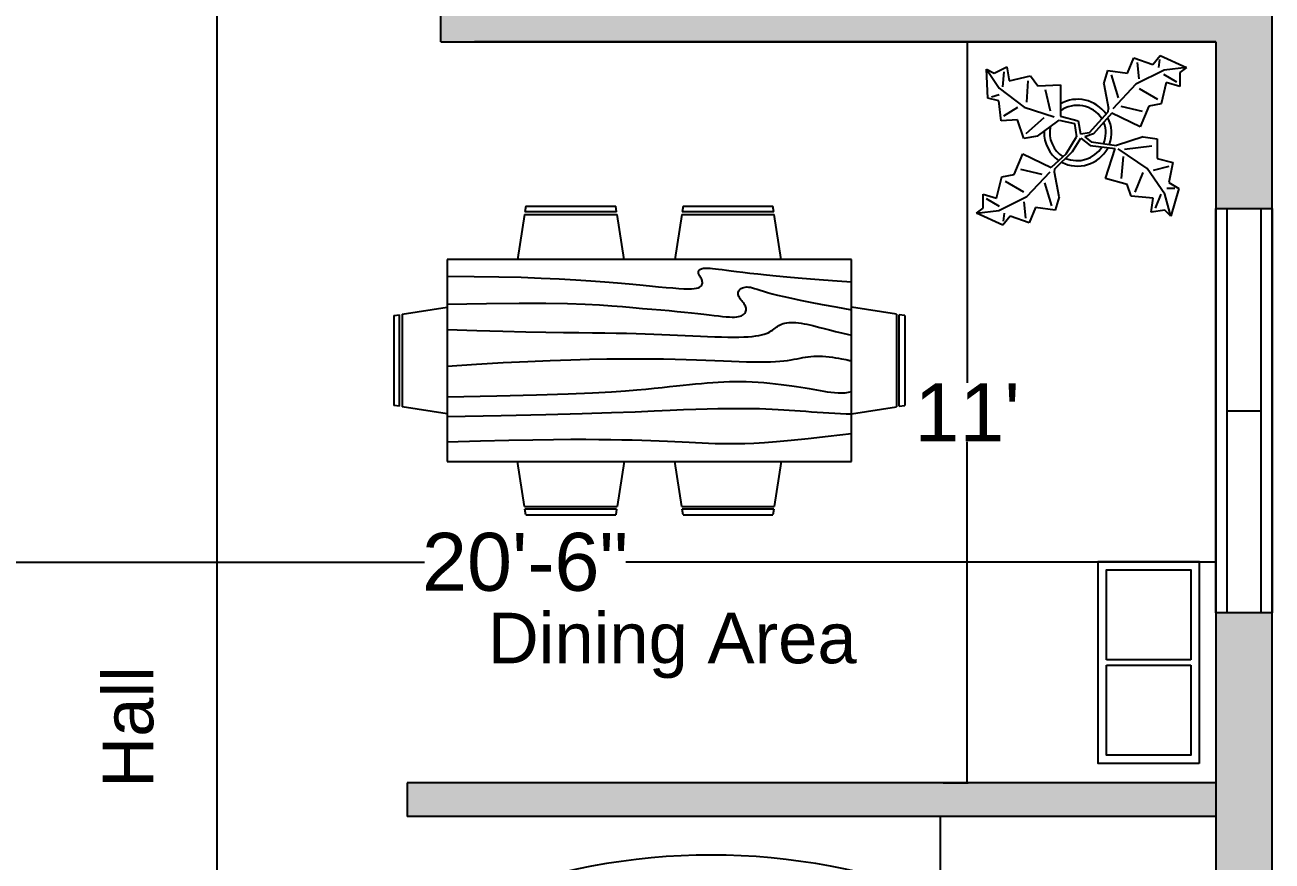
# Model space of a CAD drawing. Header units: inches. Extents: x 902 to 1873, y 899 to 1689.
# Drawn here: x 1277.3 to 1499.3, y 1260.7 to 1409.6 of the extents above; entities that cross this region are included whole.
import ezdxf

# ---------------------------------------------------------------- set-up
doc = ezdxf.new("R2010")
doc.units = ezdxf.units.IN
doc.header["$MEASUREMENT"] = 0
for name, color, linetype in [('dim', 121, 'Continuous'), ('hatchs', 252, 'Continuous'), ('text', 20, 'Continuous'), ('window', 170, 'Continuous')]:
    doc.layers.add(name, color=color, linetype=linetype)
doc.styles.get("Standard").update_dxf_attribs({"font": 'arial.ttf'})
doc.dimstyles.get("Standard").update_dxf_attribs({"dimtxt": 10.320312, "dimasz": 0.18, "dimexe": 0.18, "dimexo": 0.0625, "dimgap": 0.09, "dimtad": 0, "dimtih": 1, "dimtoh": 1, "dimdec": 4, "dimzin": 0, "dimdsep": 46, "dimlunit": 4, "dimtxsty": 'Standard', "dimcen": 0.09, "dimclre": 3, "dimclrt": 6, "dimadec": 0, "dimazin": 0, "dimtfac": 1, "dimtdec": 4, "dimtofl": 0, "dimtmove": 0, "dimatfit": 3, "dimfxl": 1, "dimtolj": 1, "dimtzin": 0, "dimarcsym": 0})

# ---------------------------------------------------------------- blocks, each defined once
blk = doc.blocks.new('windoe')
at = {"layer": 'window'}
for p, q in [((306.82, -71.4), (378.82, -71.4)), ((306.82, -81.4), (306.82, -71.4)), ((378.82, -71.4), (378.82, -81.4)), ((306.82, -73.4), (378.82, -73.4)), ((342.82, -73.4), (342.82, -79.4)), ((378.82, -79.4), (306.82, -79.4)), ((378.82, -81.4), (306.82, -81.4))]:
    blk.add_line(p, q, dxfattribs=at)
blk = doc.blocks.new('Sofa - Roundback 7 ft.')
at = {"linetype": 'Continuous'}
for p, q in [((-12.00002, -32.4421), (-12.00003, -6.5971)), ((11.99997, -32.4421), (11.99998, -6.5971)), ((-36.000027, -34), (-36.000027, -11.4696)), ((35.99998, -34), (35.99998, -11.4696)), ((-35.999844, -13.3819), (35.9998, -13.3819)), ((-36.000027, -32.4421), (35.99998, -32.4421))]:
    blk.add_line(p, q, dxfattribs=at)
for points in [[(-36.000027, -34), (-42.000027, -34), (-42.000027, -8)], [(41.99998, -8), (41.99998, -34), (35.99998, -34)]]:
    blk.add_lwpolyline(points, dxfattribs=at)
for centre, radius, start, end in [((0, -114.25), 114.25, 68.43141, 111.5686), ((-0.00001, -127.1968), 121.1968, 72.72033, 107.2797)]:
    blk.add_arc(centre, radius, start, end, dxfattribs=at)
blk = doc.blocks.new('Dining Set - 36 x 72 in.')
at = {"linetype": 'Continuous'}
for p, q in [((-22, 27.5), (-22.1562, 26.50042)), ((-22, 27.5), (-6, 27.5)), ((-5.8437, 26.49966), (-6, 27.5)), ((6, 27.5), (5.8438, 26.50042)), ((6, 27.5), (22, 27.5)), ((22.1563, 26.49966), (22, 27.5)), ((-22.2343, 26.00059), (-23.4847, 17.99762)), ((-22.2304, 26), (-5.7608, 26)), ((-5.8416, 26.5), (-22.1534, 26.5)), ((-4.5152, 17.99762), (-5.7655, 25.99926)), ((5.7657, 26.00059), (4.5153, 17.99762)), ((5.7696, 26), (22.2392, 26)), ((22.1584, 26.5), (5.8466, 26.5)), ((23.4848, 17.99762), (22.2345, 25.99926)), ((36, 18), (-36, 18)), ((-36, 18), (-36, -18)), ((36, -18), (36, 18)), ((-44.0006, 8.23428), (-35.9976, 9.48474)), ((44.0006, 8.23428), (35.9976, 9.48474)), ((-45.5, 8), (-44.5004, 8.15617)), ((-45.5, 8), (-45.5, -8)), ((-44.5, -8.15843), (-44.5, 8.15338)), ((-44, 8.23041), (-44, -8.23915)), ((44, 8.23041), (44, -8.23915)), ((44.5, -8.15843), (44.5, 8.15338)), ((45.5, 8), (44.5005, 8.15617)), ((45.5, 8), (45.5, -8)), ((-44.4997, -8.15631), (-45.5, -8)), ((-35.9976, -9.48476), (-43.9993, -8.2345)), ((35.9976, -9.48476), (43.9993, -8.2345)), ((44.4997, -8.15631), (45.5, -8)), ((-36, -18), (36, -18)), ((-22.2343, -26.0006), (-23.4847, -17.99762)), ((-4.5152, -17.99762), (-5.7655, -25.99928)), ((5.7657, -26.0006), (4.5153, -17.99762)), ((23.4848, -17.99762), (22.2345, -25.99928)), ((-22.2304, -26), (-5.7608, -26)), ((-22, -27.5), (-22.1562, -26.50044)), ((-5.8416, -26.5), (-22.1534, -26.5)), ((-5.8437, -26.49967), (-6, -27.5)), ((5.7696, -26), (22.2392, -26)), ((6, -27.5), (5.8438, -26.50044)), ((22.1584, -26.5), (5.8466, -26.5)), ((22.1563, -26.49967), (22, -27.5)), ((-22, -27.5), (-6, -27.5)), ((6, -27.5), (22, -27.5))]:
    blk.add_line(p, q, dxfattribs=at)
for points in [[(-36, 15), (-31.1772, 14.97754), (-26.8079, 14.91406), (-22.8538, 14.81543), (-19.276, 14.6875), (-16.0362, 14.53613), (-13.0957, 14.36718), (-10.4159, 14.18652), (-7.9583, 14), (-5.6904, 13.81315), (-3.6035, 13.63021), (-1.6954, 13.45508), (0.0365, 13.29166), (1.5945, 13.14388), (2.9811, 13.01562), (4.1988, 12.9108), (5.25, 12.83333), (6.1393, 12.78613), (6.8802, 12.76823), (7.4883, 12.77767), (7.9792, 12.8125), (8.3685, 12.87077), (8.6719, 12.95052), (8.9049, 13.0498), (9.0833, 13.16666), (9.2205, 13.29899), (9.3216, 13.44401), (9.3895, 13.59879), (9.4271, 13.76041), (9.4373, 13.92594), (9.4232, 14.09245), (9.3875, 14.257), (9.3333, 14.41666), (9.2638, 14.56917), (9.1836, 14.71484), (9.0975, 14.85465), (9.0104, 14.98958), (8.9272, 15.1206), (8.8529, 15.2487), (8.7922, 15.37483), (8.75, 15.5), (8.7305, 15.62467), (8.7344, 15.74739), (8.7617, 15.86621), (8.8125, 15.97916), (8.8867, 16.08431), (8.9844, 16.17968), (9.1055, 16.26334), (9.25, 16.33333), (9.4189, 16.38802), (9.6172, 16.42708), (9.8506, 16.45052), (10.125, 16.45833), (10.4463, 16.45052), (10.8203, 16.42708), (11.2529, 16.38802), (11.75, 16.33333), (12.3184, 16.26318), (12.9694, 16.17838), (13.7151, 16.07991), (14.5677, 15.96875), (15.5395, 15.84586), (16.6426, 15.71224), (17.8893, 15.56884), (19.2917, 15.41666), (20.859, 15.25667), (22.5879, 15.08984), (24.4721, 14.91715), (26.5052, 14.73958), (28.6809, 14.5581), (30.9929, 14.3737), (33.4347, 14.18733), (36, 14)], [(-36, 10), (-28.9766, 10.14274), (-23.1725, 10.20442), (-18.4241, 10.19775), (-14.5677, 10.13541), (-11.4399, 10.03011), (-8.877, 9.89453), (-6.7154, 9.74137), (-4.7917, 9.58333), (-2.9698, 9.43082), (-1.2246, 9.28515), (0.4415, 9.14534), (2.026, 9.01041), (3.5266, 8.87939), (4.9408, 8.7513), (6.266, 8.62516), (7.5, 8.5), (8.6411, 8.37549), (9.6914, 8.2539), (10.6538, 8.13818), (11.5312, 8.03125), (12.3267, 7.93603), (13.043, 7.85547), (13.6831, 7.79248), (14.25, 7.75), (14.7471, 7.7303), (15.1797, 7.73307), (15.5537, 7.75732), (15.875, 7.80208), (16.1494, 7.86637), (16.3828, 7.94922), (16.5811, 8.04964), (16.75, 8.16666), (16.8944, 8.29915), (17.0143, 8.44531), (17.1089, 8.60319), (17.1771, 8.77083), (17.218, 8.94629), (17.2305, 9.1276), (17.2137, 9.31282), (17.1667, 9.5), (17.0895, 9.6875), (16.987, 9.875), (16.8649, 10.0625), (16.7292, 10.25), (16.5856, 10.4375), (16.4401, 10.625), (16.2985, 10.8125), (16.1667, 11), (16.05, 11.18733), (15.9518, 11.3737), (15.8752, 11.5581), (15.8229, 11.73958), (15.798, 11.91715), (15.8034, 12.08984), (15.842, 12.25667), (15.9167, 12.41666), (16.0295, 12.56836), (16.1784, 12.70833), (16.3605, 12.83268), (16.5729, 12.9375), (16.8127, 13.01888), (17.0768, 13.07291), (17.3625, 13.0957), (17.6667, 13.08333), (17.9894, 13.03312), (18.3418, 12.94726), (18.7382, 12.82918), (19.1927, 12.68229), (19.7195, 12.51001), (20.3327, 12.31575), (21.0465, 12.10294), (21.875, 11.875), (22.8357, 11.63354), (23.959, 11.37304), (25.2786, 11.08618), (26.8282, 10.76562), (28.6414, 10.40405), (30.752, 9.99414), (33.1936, 9.52856), (36, 9)], [(-36, 5.5), (-30.7157, 5.3348), (-26.069, 5.20963), (-21.9946, 5.11767), (-18.4271, 5.05208), (-15.3009, 5.00602), (-12.5508, 4.97265), (-10.1112, 4.94515), (-7.9167, 4.91666), (-5.909, 4.88167), (-4.0586, 4.83984), (-2.3429, 4.79215), (-0.7396, 4.73958), (0.7739, 4.6831), (2.22, 4.6237), (3.6213, 4.56233), (5, 4.5), (6.373, 4.43782), (7.7344, 4.3776), (9.0723, 4.32129), (10.375, 4.27083), (11.6309, 4.22819), (12.8281, 4.19531), (13.9551, 4.17415), (15, 4.16666), (15.954, 4.17448), (16.819, 4.19791), (17.6001, 4.23698), (18.3021, 4.29166), (18.9299, 4.36198), (19.4883, 4.44791), (19.9823, 4.54948), (20.4167, 4.66666), (20.7969, 4.79899), (21.1302, 4.94401), (21.4245, 5.09879), (21.6875, 5.26041), (21.9271, 5.42594), (22.1511, 5.59245), (22.3672, 5.757), (22.5834, 5.91666), (22.8065, 6.06868), (23.0404, 6.21093), (23.2879, 6.34147), (23.5521, 6.45833), (23.8358, 6.55957), (24.142, 6.64323), (24.4735, 6.70735), (24.8334, 6.75), (25.2235, 6.76969), (25.642, 6.76692), (26.0858, 6.74267), (26.5521, 6.69791), (27.0379, 6.63362), (27.5404, 6.55078), (28.0565, 6.45036), (28.5834, 6.33333), (29.1242, 6.19987), (29.7071, 6.04687), (30.3661, 5.87044), (31.1354, 5.66666), (32.0493, 5.43164), (33.142, 5.16146), (34.4475, 4.85221), (36, 4.5)], [(-36, -1), (-30.7915, -0.6591), (-26.0195, -0.38216), (-21.6519, -0.16284), (-17.6563, 0.00521), (-14.0005, 0.12833), (-10.6523, 0.21289), (-7.5796, 0.26522), (-4.75, 0.29166), (-2.134, 0.29793), (0.2878, 0.28711), (2.5317, 0.26163), (4.6146, 0.22396), (6.5529, 0.17651), (8.3633, 0.12174), (10.0623, 0.06209), (11.6667, 0), (13.1899, -0.06201), (14.6341, -0.1211), (15.9982, -0.17432), (17.2813, -0.21875), (18.4823, -0.25147), (19.6003, -0.26953), (20.6343, -0.27002), (21.5834, -0.25), (22.4481, -0.20768), (23.2357, -0.14584), (23.9549, -0.06836), (24.6146, 0.02083), (25.2235, 0.11784), (25.7904, 0.21875), (26.3241, 0.31966), (26.8334, 0.41666), (27.3265, 0.50618), (27.8099, 0.58593), (28.2894, 0.65397), (28.7709, 0.70833), (29.2601, 0.74707), (29.763, 0.76823), (30.2855, 0.76985), (30.8334, 0.75), (31.4088, 0.70784), (31.9994, 0.64713), (32.589, 0.57275), (33.1615, 0.48958), (33.7008, 0.4025), (34.1908, 0.3164), (34.6153, 0.23616), (34.9584, 0.16666), (35.2099, 0.11165), (35.3848, 0.07031), (35.504, 0.04069), (35.5886, 0.02083), (35.6594, 0.00879), (35.7377, 0.0026), (35.8442, 0.00032), (36, 0)], [(-36, -6.5), (-27.1843, -6.31267), (-20.084, -6.1263), (-14.469, -5.9419), (-10.1094, -5.76042), (-6.7752, -5.58285), (-4.2363, -5.41016), (-2.2629, -5.24333), (-0.625, -5.08334), (0.8708, -4.93099), (2.2715, -4.78646), (3.5872, -4.64974), (4.8281, -4.52084), (6.0046, -4.39974), (7.127, -4.28646), (8.2053, -4.18099), (9.25, -4.08334), (10.2705, -3.99382), (11.2734, -3.91407), (12.2647, -3.84603), (13.25, -3.79167), (14.2354, -3.75293), (15.2266, -3.73177), (16.2295, -3.73015), (17.25, -3.75), (18.2912, -3.79248), (19.3451, -3.85547), (20.4009, -3.93604), (21.4479, -4.03125), (22.4754, -4.13819), (23.4727, -4.25391), (24.4289, -4.37549), (25.3334, -4.5), (26.1785, -4.62492), (26.9694, -4.74935), (27.7145, -4.87281), (28.4219, -4.99479), (29.1, -5.11483), (29.7572, -5.23242), (30.4016, -5.34709), (31.0417, -5.45834), (31.6837, -5.56437), (32.3262, -5.65821), (32.9658, -5.73153), (33.599, -5.77604), (34.2224, -5.78345), (34.8327, -5.74545), (35.4264, -5.65373), (36, -5.5)], [(-36, -10), (-26.4022, -9.81299), (-18.4675, -9.62891), (-11.9839, -9.45069), (-6.7396, -9.28125), (-2.5226, -9.12354), (0.8789, -8.98047), (3.6769, -8.85498), (6.0833, -8.75), (8.2767, -8.66765), (10.3021, -8.60677), (12.1712, -8.56543), (13.8958, -8.54167), (15.4876, -8.53353), (16.9583, -8.53907), (18.3197, -8.55632), (19.5834, -8.58334), (20.7616, -8.61841), (21.8685, -8.66081), (22.9188, -8.71004), (23.9271, -8.76563), (24.9081, -8.82707), (25.8763, -8.89388), (26.8465, -8.96558), (27.8334, -9.04167), (28.8474, -9.12118), (29.8828, -9.20117), (30.93, -9.27824), (31.9792, -9.34896), (33.0205, -9.40991), (34.0443, -9.45768), (35.0407, -9.48885), (36, -9.5)], [(-36, -14.5), (-30.0881, -14.33513), (-25.0332, -14.21224), (-20.7312, -14.12647), (-17.0781, -14.07292), (-13.97, -14.04671), (-11.3027, -14.04297), (-8.9724, -14.05681), (-6.875, -14.08334), (-4.9224, -14.11833), (-3.0905, -14.16016), (-1.3709, -14.20785), (0.2448, -14.26042), (1.7647, -14.3169), (3.1973, -14.3763), (4.5507, -14.43767), (5.8333, -14.5), (7.0554, -14.5621), (8.235, -14.62175), (9.3922, -14.67652), (10.5469, -14.72396), (11.7192, -14.76164), (12.929, -14.78711), (14.1965, -14.79794), (15.5417, -14.79167), (16.9933, -14.76424), (18.6152, -14.70508), (20.4804, -14.60197), (22.6615, -14.44271), (25.2312, -14.21509), (28.2624, -13.9069), (31.8277, -13.50594), (36, -13)]]:
    blk.add_lwpolyline(points, dxfattribs=at)
blk = doc.blocks.new('Plant - Rubber or Philodendron')
at = {"linetype": 'Continuous'}
for p, q in [((8.8871, 10.7908), (9.9809, 13.4933)), ((9.9809, 13.4933), (13.3837, 12.301)), ((13.3837, 12.301), (14.68, 13.9039)), ((14.68, 13.9039), (19.3848, 11.8146)), ((-16.2005, 11.4774), (-13.9899, 8.1064)), ((-16.2005, 11.4774), (-14.8639, 10.7964)), ((-16.0159, 6.3329), (-16.2005, 11.4774)), ((-14.8639, 10.7964), (-12.6195, 11.8975)), ((-12.6195, 11.8975), (-12.1909, 9.4345)), ((4.6914, 8.8812), (5.3859, 11.2828)), ((5.3859, 11.2828), (8.8871, 10.7908)), ((15.3859, 11.3055), (10.3916, 8.7942)), ((10.5828, 12.6946), (10.8893, 9.7953)), ((14.5816, 13.2037), (14.3848, 11.8033)), ((19.3848, 11.8146), (15.3859, 11.3055)), ((19.3848, 11.8146), (18.1868, 10.9119)), ((-13.3174, 8.325), (-13.0735, 11.0065)), ((-12.1909, 9.4345), (-8.3829, 10.3)), ((-8.8369, 9.409), (-9.0894, 5.6095)), ((-8.3829, 10.3), (-7.0549, 8.501)), ((5.9878, 10.4842), (7.1971, 6.3869)), ((15.7909, 9.1065), (14.8995, 5.3044)), ((15.2875, 10.6053), (17.5907, 9.2105)), ((18.1925, 8.4119), (15.7909, 9.1065)), ((18.1868, 10.9119), (18.1925, 8.4119)), ((-15.3434, 6.5514), (-13.9984, 6.9884)), ((-13.9899, 8.1064), (-9.5434, 4.7185)), ((-7.0549, 8.501), (-3.0284, 8.6941)), ((-4.8529, 4.012), (-5.7184, 7.82)), ((-3.0284, 8.6941), (-3.0709, 3.1041)), ((4.6914, 8.8812), (5.5014, 4.4831)), ((10.3916, 8.7942), (6.2847, 4.4028)), ((14.2977, 6.1031), (10.9934, 7.9956)), ((-14.0069, 5.8704), (-16.0159, 6.3329)), ((-13.5868, 2.2894), (-14.0069, 5.8704)), ((-13.1329, 3.1804), (-10.6614, 4.727)), ((-9.5434, 4.7185), (-4.1917, 2.9888)), ((5.4346, 3.9146), (5.5014, 4.4831)), ((7.7005, 4.8881), (11.5025, 3.9967)), ((12.7005, 4.8994), (11.1089, 1.1958)), ((14.8995, 5.3044), (12.7005, 4.8994)), ((-10.6784, 2.491), (-13.5868, 2.2894)), ((-9.5858, -0.8715), (-10.6784, 2.491)), ((-9.1318, 0.0195), (-5.9793, 2.9025)), ((-3.5248, 2.2131), (-3.3011, 2.4355)), ((-3.3011, 2.4355), (-0.5306, 1.7947)), ((-3.0709, 3.1041), (0.0797, 2.3163)), ((0.0797, 2.3163), (0.4866, -0.031)), ((2.1141, 0.2298), (5.4346, 3.9146)), ((6.1032, 3.6844), (2.8262, -0.031)), ((11.1089, 1.1958), (6.1032, 3.6844)), ((-7.1228, -0.443), (-3.5248, 2.2131)), ((-0.5306, 1.7947), (-0.2255, -0.5527)), ((-0.5306, 1.7947), (-0.5306, 1.7947)), ((0.4866, -0.031), (2.1141, 0.2298)), ((-7.1228, -0.443), (-9.5858, -0.8715)), ((-2.019, -3.6148), (-0.2255, -0.5527)), ((-0.9375, -3.1608), (0.5883, -0.8135)), ((0.5883, -0.8135), (2.2447, -2.0916)), ((2.8262, -0.031), (1.3003, -0.5527)), ((1.3003, -0.5527), (2.4193, -1.4655)), ((2.2447, -2.0916), (6.7108, -2.6626)), ((2.4193, -1.4655), (6.895, -2.1175)), ((11.6605, -0.5413), (6.895, -2.1175)), ((8.3544, -2.7453), (13.1973, -2.1704)), ((11.6605, -0.5413), (14.1354, -0.8948)), ((14.1354, -0.8948), (14.1354, -4.4304)), ((-11.3237, -7.2629), (-9.7321, -3.5593)), ((-9.7321, -3.5593), (-4.7264, -6.0479)), ((-2.019, -3.6148), (-4.7264, -6.0479)), ((-4.0579, -6.2781), (-0.9375, -3.1608)), ((4.943, -7.9659), (6.7108, -2.6626)), ((12.3677, -6.1981), (7.219, -2.6772)), ((8.125, -4.0768), (7.7715, -7.9659)), ((14.1354, -4.4304), (16.9638, -5.1375)), ((-6.3237, -7.2516), (-10.1257, -6.3602)), ((-4.1246, -6.8466), (-4.0579, -6.2781)), ((15.5496, -10.7943), (12.3677, -6.1981)), ((16.2567, -5.8446), (13.4283, -6.5517)), ((16.9638, -5.1375), (16.2567, -8.673)), ((-14.4141, -11.4699), (-13.5228, -7.6679)), ((-13.5228, -7.6679), (-11.3237, -7.2629)), ((-12.921, -8.4665), (-9.6166, -10.359)), ((-9.0148, -11.1577), (-4.9047, -6.8122)), ((-4.611, -12.8477), (-5.8203, -8.7504)), ((-3.3146, -11.2447), (-4.1246, -6.8466)), ((8.8321, -9.0266), (4.943, -7.9659)), ((10.2463, -10.4408), (11.6605, -6.9053)), ((16.2567, -8.673), (18.0245, -9.7337)), ((-16.8157, -10.7754), (-14.4141, -11.4699)), ((-16.8101, -13.2754), (-16.8157, -10.7754)), ((9.5392, -11.1479), (8.8321, -9.0266)), ((14.8425, -10.7943), (13.7819, -13.2692)), ((16.6103, -14.6834), (15.5496, -10.7943)), ((17.3174, -9.7337), (15.9032, -9.7337)), ((18.0245, -9.7337), (16.6103, -14.6834)), ((-18.008, -14.1781), (-16.8101, -13.2754)), ((-13.9107, -12.9688), (-16.2139, -11.574)), ((-14.0091, -13.669), (-9.0148, -11.1577)), ((-9.206, -15.0581), (-9.5126, -12.1588)), ((-7.5103, -13.1543), (-8.6042, -15.8568)), ((-4.0092, -13.6463), (-7.5103, -13.1543)), ((-3.3146, -11.2447), (-4.0092, -13.6463)), ((13.4283, -11.5015), (9.5392, -11.1479)), ((13.0748, -13.9763), (13.4283, -11.5015)), ((-18.008, -14.1781), (-14.0091, -13.669)), ((-13.3032, -16.2674), (-18.008, -14.1781)), ((-12.0069, -14.6645), (-13.3032, -16.2674)), ((-13.2048, -15.5672), (-13.008, -14.1668)), ((-8.6042, -15.8568), (-12.0069, -14.6645)), ((15.5496, -13.6228), (13.0748, -13.9763)), ((16.6103, -14.6834), (15.5496, -13.6228))]:
    blk.add_line(p, q, dxfattribs=at)
for centre, radius, start, end in [((0, 0), 6.1275, 34.37569, 120.1028), ((-0.0601, -0.2075), 5.2461, 33.82192, 124.9414), ((-0.098, 0.1364), 6.1288, 341.2017, 26.09184), ((0.0308, 0.1664), 6, 178.6147, 235.1169), ((0.0308, 0.1664), 5, 168.1647, 238.6725), ((-0.2664, 0.1682), 5.2775, 338.4094, 20.03007), ((-0.0234, 0.3825), 6.1492, 242.5812, 331.2714), ((-0.1102, 0.4886), 5.2883, 247.3711, 327.472)]:
    blk.add_arc(centre, radius, start, end, dxfattribs=at)
blk = doc.blocks.new('Wall Cabinet - 18 x 36 in front')
for p, q in [((17.5, -1.5), (17.5, -16.5)), ((18.5, -16.5), (18.5, -1.5))]:
    blk.add_line(p, q)
blk.add_lwpolyline([(0, -18), (0, 0), (36, 0), (36, -18)], close=True)
for points in [[(17.5, -16.5), (1.5, -16.5), (1.5, -1.5), (17.5, -1.5)], [(18.5, -1.5), (34.5, -1.5), (34.5, -16.5), (18.5, -16.5)]]:
    blk.add_lwpolyline(points)
blk = doc.blocks.new('*D43')
at = {"layer": 'Defpoints', "color": 0, "transparency": 16777216}
for p in [(1243.31, 1351.58), (1489.31, 1351.58), (1489.31, 1313.91)]:
    blk.add_point(p, dxfattribs=at)
at = {"layer": 'hatchs', "color": 3, "lineweight": -2, "transparency": 16777216}
for p, q in [((1243.31, 1351.52), (1243.31, 1313.73)), ((1489.31, 1351.52), (1489.31, 1313.73))]:
    blk.add_line(p, q, dxfattribs=at)
at = {"layer": 'hatchs', "color": 0, "lineweight": -2, "transparency": 16777216}
for p, q in [((1243.49, 1313.91), (1348.41, 1313.91)), ((1489.13, 1313.91), (1384.22, 1313.91))]:
    blk.add_line(p, q, dxfattribs=at)
at = {"layer": 'hatchs', "color": 0, "transparency": 16777216}
for points in [[(1243.49, 1313.94), (1243.49, 1313.88), (1243.31, 1313.91)], [(1489.13, 1313.94), (1489.13, 1313.88), (1489.31, 1313.91)]]:
    blk.add_solid(points, dxfattribs=at)
at = {"layer": 'hatchs', "color": 6, "transparency": 16777216, "insert": (1366.31, 1313.91), "char_height": 10.32, "attachment_point": 5}
blk.add_mtext('\\A1;20\'-6"', dxfattribs=at)
blk = doc.blocks.new('*D49')
at = {"layer": 'Defpoints', "color": 0, "transparency": 16777216}
for p in [(1351.31, 1472.61), (1311.43, 998.61), (1351.31, 998.61)]:
    blk.add_point(p, dxfattribs=at)
at = {"layer": 'hatchs', "color": 3, "lineweight": -2, "transparency": 16777216}
for p, q in [((1351.25, 1472.61), (1311.25, 1472.61)), ((1351.25, 998.61), (1311.25, 998.61))]:
    blk.add_line(p, q, dxfattribs=at)
at = {"layer": 'hatchs', "color": 0, "lineweight": -2, "transparency": 16777216}
for p, q in [((1311.43, 1472.43), (1311.43, 1240.98)), ((1311.43, 998.79), (1311.43, 1230.25))]:
    blk.add_line(p, q, dxfattribs=at)
at = {"layer": 'hatchs', "color": 0, "transparency": 16777216}
for points in [[(1311.4, 1472.43), (1311.46, 1472.43), (1311.43, 1472.61)], [(1311.4, 998.79), (1311.46, 998.79), (1311.43, 998.61)]]:
    blk.add_solid(points, dxfattribs=at)
at = {"layer": 'hatchs', "color": 6, "transparency": 16777216, "insert": (1311.43, 1235.61), "char_height": 10.32, "attachment_point": 5}
blk.add_mtext('\\A1;39\'-6"', dxfattribs=at)
blk = doc.blocks.new('*D57')
at = {"layer": 'Defpoints', "color": 0, "transparency": 16777216}
for p in [(1440.72, 1406.61), (1440.72, 1274.61), (1445.02, 1274.61)]:
    blk.add_point(p, dxfattribs=at)
at = {"layer": 'hatchs', "color": 3, "lineweight": -2, "transparency": 16777216}
for p, q in [((1440.78, 1406.61), (1445.2, 1406.61)), ((1440.78, 1274.61), (1445.2, 1274.61))]:
    blk.add_line(p, q, dxfattribs=at)
at = {"layer": 'hatchs', "color": 0, "lineweight": -2, "transparency": 16777216}
for p, q in [((1445.02, 1406.43), (1445.02, 1345.88)), ((1445.02, 1274.79), (1445.02, 1335.34))]:
    blk.add_line(p, q, dxfattribs=at)
at = {"layer": 'hatchs', "color": 0, "transparency": 16777216}
for points in [[(1444.99, 1406.43), (1445.05, 1406.43), (1445.02, 1406.61)], [(1444.99, 1274.79), (1445.05, 1274.79), (1445.02, 1274.61)]]:
    blk.add_solid(points, dxfattribs=at)
at = {"layer": 'hatchs', "color": 6, "transparency": 16777216, "insert": (1445.02, 1340.61), "char_height": 10.32, "attachment_point": 5}
blk.add_mtext("\\A1;11'", dxfattribs=at)
blk = doc.blocks.new('*D62')
at = {"layer": 'Defpoints', "color": 0, "transparency": 16777216}
for p in [(1441.84, 1268.61), (1440.24, 1088.61), (1441.84, 1088.61)]:
    blk.add_point(p, dxfattribs=at)
at = {"layer": 'hatchs', "color": 3, "lineweight": -2, "transparency": 16777216}
for p, q in [((1441.78, 1268.61), (1440.06, 1268.61)), ((1441.78, 1088.61), (1440.06, 1088.61))]:
    blk.add_line(p, q, dxfattribs=at)
at = {"layer": 'hatchs', "color": 0, "lineweight": -2, "transparency": 16777216}
for p, q in [((1440.24, 1268.43), (1440.24, 1183.97)), ((1440.24, 1088.79), (1440.24, 1173.25))]:
    blk.add_line(p, q, dxfattribs=at)
at = {"layer": 'hatchs', "color": 0, "transparency": 16777216}
for points in [[(1440.21, 1268.43), (1440.27, 1268.43), (1440.24, 1268.61)], [(1440.21, 1088.79), (1440.27, 1088.79), (1440.24, 1088.61)]]:
    blk.add_solid(points, dxfattribs=at)
at = {"layer": 'hatchs', "color": 6, "transparency": 16777216, "insert": (1440.24, 1178.61), "char_height": 10.32, "attachment_point": 5}
blk.add_mtext("\\A1;15'", dxfattribs=at)

msp = doc.modelspace()

# ---------------------------------------------------------------- hatches: boundary and pattern name
at = {"layer": 'hatchs'}
h = msp.add_hatch(color=256, dxfattribs=at)
h.dxf.hatch_style = 1
h.paths.add_polyline_path([(1277.25671, 1608.6124), (1083.31325, 1608.6124), (1083.31325, 1506.21971), (1093.31325, 1506.21971), (1093.31325, 1544.6124), (1120.37534, 1544.6124), (1120.37534, 1550.6124), (1093.31325, 1550.6124), (1093.31325, 1598.6124), (1237.31325, 1598.6124), (1237.31325, 1550.6124), (1232.41289, 1550.6124), (1232.41289, 1544.6124), (1237.31325, 1544.6124), (1237.31325, 1442.98763), (1243.31325, 1442.98763), (1243.31325, 1472.6124), (1249.4275, 1472.6124), (1249.4275, 1478.6124), (1243.31325, 1478.6124), (1243.31325, 1598.6124), (1277.25671, 1598.6124)])
h.paths.add_polyline_path([(1499.31325, 1608.6124), (1313.25671, 1608.6124), (1313.25671, 1606.6124), (1313.25671, 1600.6124), (1313.25671, 1598.6124), (1351.31325, 1598.6124), (1351.31325, 1544.6124), (1351.31403, 1478.6124), (1285.4275, 1478.6124), (1285.4275, 1472.6124), (1351.3141, 1472.6124), (1351.31432, 1453.87753), (1357.31325, 1453.87753), (1357.31325, 1544.6124), (1362.06097, 1544.6124), (1362.06097, 1550.6124), (1357.31325, 1550.6124), (1357.31325, 1598.6124), (1489.31325, 1598.6124), (1489.31325, 1550.6124), (1475.38408, 1550.6124), (1475.38408, 1544.6124), (1489.31325, 1544.6124), (1489.31325, 1514.40776), (1499.31325, 1514.40776), (1499.31325, 1544.6124)])
h.paths.add_polyline_path([(1499.31325, 1442.40776), (1489.31325, 1442.40776), (1489.31325, 1412.6124), (1357.31325, 1412.6124), (1357.31325, 1417.87753), (1351.31325, 1417.87753), (1351.31325, 1406.6124), (1489.31325, 1406.6124), (1489.31325, 1376.8998), (1499.31325, 1376.8998)])
h.paths.add_polyline_path([(1243.31325, 1400.6124), (1243.31325, 1406.98763), (1237.31325, 1406.98763), (1237.31325, 1400.6124), (1093.31325, 1400.6124), (1093.31325, 1434.21971), (1083.31325, 1434.21971), (1083.31325, 1367.55417), (1093.31325, 1367.55417), (1093.31325, 1394.6124), (1237.31325, 1394.6124), (1237.31325, 1305.5458), (1243.31325, 1305.5458)])
h.paths.add_polyline_path([(1093.31325, 1295.55417), (1083.31325, 1295.55417), (1083.31325, 1228.85144), (1085.31325, 1228.85144), (1091.31325, 1228.85144), (1093.31325, 1228.85144), (1093.31325, 1256.6124), (1194.31325, 1256.6124), (1194.31325, 1160.6124), (1191.95743, 1160.6124), (1191.95743, 1154.6124), (1209.96413, 1154.6124), (1209.96413, 1160.6124), (1200.31325, 1160.6124), (1200.31325, 1256.6124), (1243.31325, 1256.6124), (1243.31325, 1269.5458), (1237.31325, 1269.5458), (1237.31325, 1262.6124), (1093.31325, 1262.6124)])
h.paths.add_polyline_path([(1499.31325, 1304.8998), (1489.31325, 1304.8998), (1489.31325, 1274.6124), (1489.31325, 1256.6124), (1489.31325, 1222.15523), (1499.31325, 1222.15523)])
h.paths.add_polyline_path([(1489.31325, 1274.6124), (1345.31325, 1274.6124), (1345.31325, 1268.6124), (1489.31325, 1268.6124)])
h.paths.add_polyline_path([(1093.31325, 1192.85144), (1083.31325, 1192.85144), (1083.31325, 1111.1124), (1093.31325, 1111.1124), (1093.31325, 1154.6124), (1155.95743, 1154.6124), (1155.95743, 1160.6124), (1093.31325, 1160.6124)])
h.paths.add_polyline_path([(1255.31325, 1160.6124), (1245.96413, 1160.6124), (1245.96413, 1154.6124), (1249.31325, 1154.6124), (1249.31325, 998.6124), (1213.08862, 998.6124), (1213.08862, 988.6124), (1267.864, 988.6124), (1267.864, 994.6124), (1269.864, 994.6124), (1269.864, 998.6124), (1255.31325, 998.6124)])
h.paths.add_polyline_path([(1141.08862, 998.6124), (1093.31325, 998.6124), (1093.31325, 1034.71823), (1083.31325, 1034.71823), (1083.31325, 988.6124), (1141.08862, 988.6124)])
h.paths.add_polyline_path([(1499.31325, 1150.15523), (1489.31325, 1150.15523), (1489.31325, 1088.6124), (1369.31325, 1088.6124), (1369.31325, 1082.6124), (1489.31325, 1082.6124), (1489.31325, 998.6124), (1453.24634, 998.6124), (1453.24634, 988.6124), (1499.31325, 988.6124)])
h.paths.add_polyline_path([(1381.24634, 998.6124), (1333.864, 998.6124), (1333.864, 994.6124), (1335.864, 994.6124), (1335.864, 988.6124), (1381.24634, 988.6124)])

# ---------------------------------------------------------------- linework, layer by layer
msp.add_line((1489.31325, 1394.6124), (1489.31325, 1379.6124))
msp.add_lwpolyline([(1489.31325, 1394.6124), (1489.31325, 1256.6124)])
for p, q in [((1499.31325, 988.6124), (1499.31325, 1608.6124)), ((1351.31325, 1406.6124), (1351.31325, 1417.87753)), ((1351.31325, 1406.6124), (1489.31325, 1406.6124)), ((1489.31325, 1406.6124), (1357.31325, 1406.6124)), ((1489.31325, 1406.6124), (1489.31325, 1256.6124)), ((1489.31325, 1406.6124), (1489.31325, 1274.6124)), ((1489.31325, 1394.6124), (1489.31325, 1256.6124)), ((1489.31325, 1274.6124), (1345.31325, 1274.6124)), ((1345.31325, 1274.6124), (1345.31325, 1268.6124)), ((1489.31325, 1268.6124), (1345.31325, 1268.6124)), ((1489.31325, 1268.6124), (1489.31325, 1088.6124))]:
    msp.add_line(p, q, dxfattribs=at)

# ---------------------------------------------------------------- block references
at = {"layer": 'dim'}
for name, p in [('Plant - Rubber or Philodendron', (1464.69226, 1390.23858)), ('Dining Set - 36 x 72 in.', (1388.44338, 1349.84819)), ('Sofa - Roundback 7 ft.', (1399.43333, 1261.75521))]:
    msp.add_blockref(name, p, dxfattribs=at)
at = {"layer": 'dim', "rotation": 90}
msp.add_blockref('Wall Cabinet - 18 x 36 in front', (1468.34454, 1278.04622), dxfattribs=at)
at = {"layer": 'window', "rotation": 90}
msp.add_blockref('windoe', (1417.91127, 998.08066), dxfattribs=at)

# ---------------------------------------------------------------- texts
at = {"layer": 'text', "insert": (1359.66122, 1304.91236), "char_height": 9, "attachment_point": 1}
msp.add_mtext('Dining Area', dxfattribs=at)
at = {"layer": 'text', "insert": (1291.10988, 1273.73094), "char_height": 9, "attachment_point": 1, "rotation": 90}
msp.add_mtext('Hall', dxfattribs=at)

# ---------------------------------------------------------------- dimensions: what is measured, and where the dimension line sits
at = {"layer": 'hatchs'}
for base, p1, p2, picture, middle in [((1311.43104, 998.6124), (1351.3141, 1472.6124), (1351.3141, 998.6124), '*D49', (1311.43104, 1235.6124)), ((1445.02461, 1274.6124), (1440.71822, 1406.6124), (1440.71822, 1274.6124), '*D57', (1445.02461, 1340.6124)), ((1440.2393, 1088.6124), (1441.84047, 1268.6124), (1441.84047, 1088.6124), '*D62', (1440.2393, 1178.6124))]:
    dim = msp.add_linear_dim(base=base, p1=p1, p2=p2, angle=90, dimstyle='Standard', dxfattribs=at)
    dim.commit()
    dim.dimension.update_dxf_attribs({"geometry": picture, "text_midpoint": middle})
dim = msp.add_linear_dim(base=(1489.31199, 1313.90962), p1=(1243.31325, 1351.5791), p2=(1489.31199, 1351.5791), dimstyle='Standard', dxfattribs=at)
dim.commit()
dim.dimension.update_dxf_attribs({"geometry": '*D43', "text_midpoint": (1366.31262, 1313.90962)})

doc.saveas('drawing.dxf')
